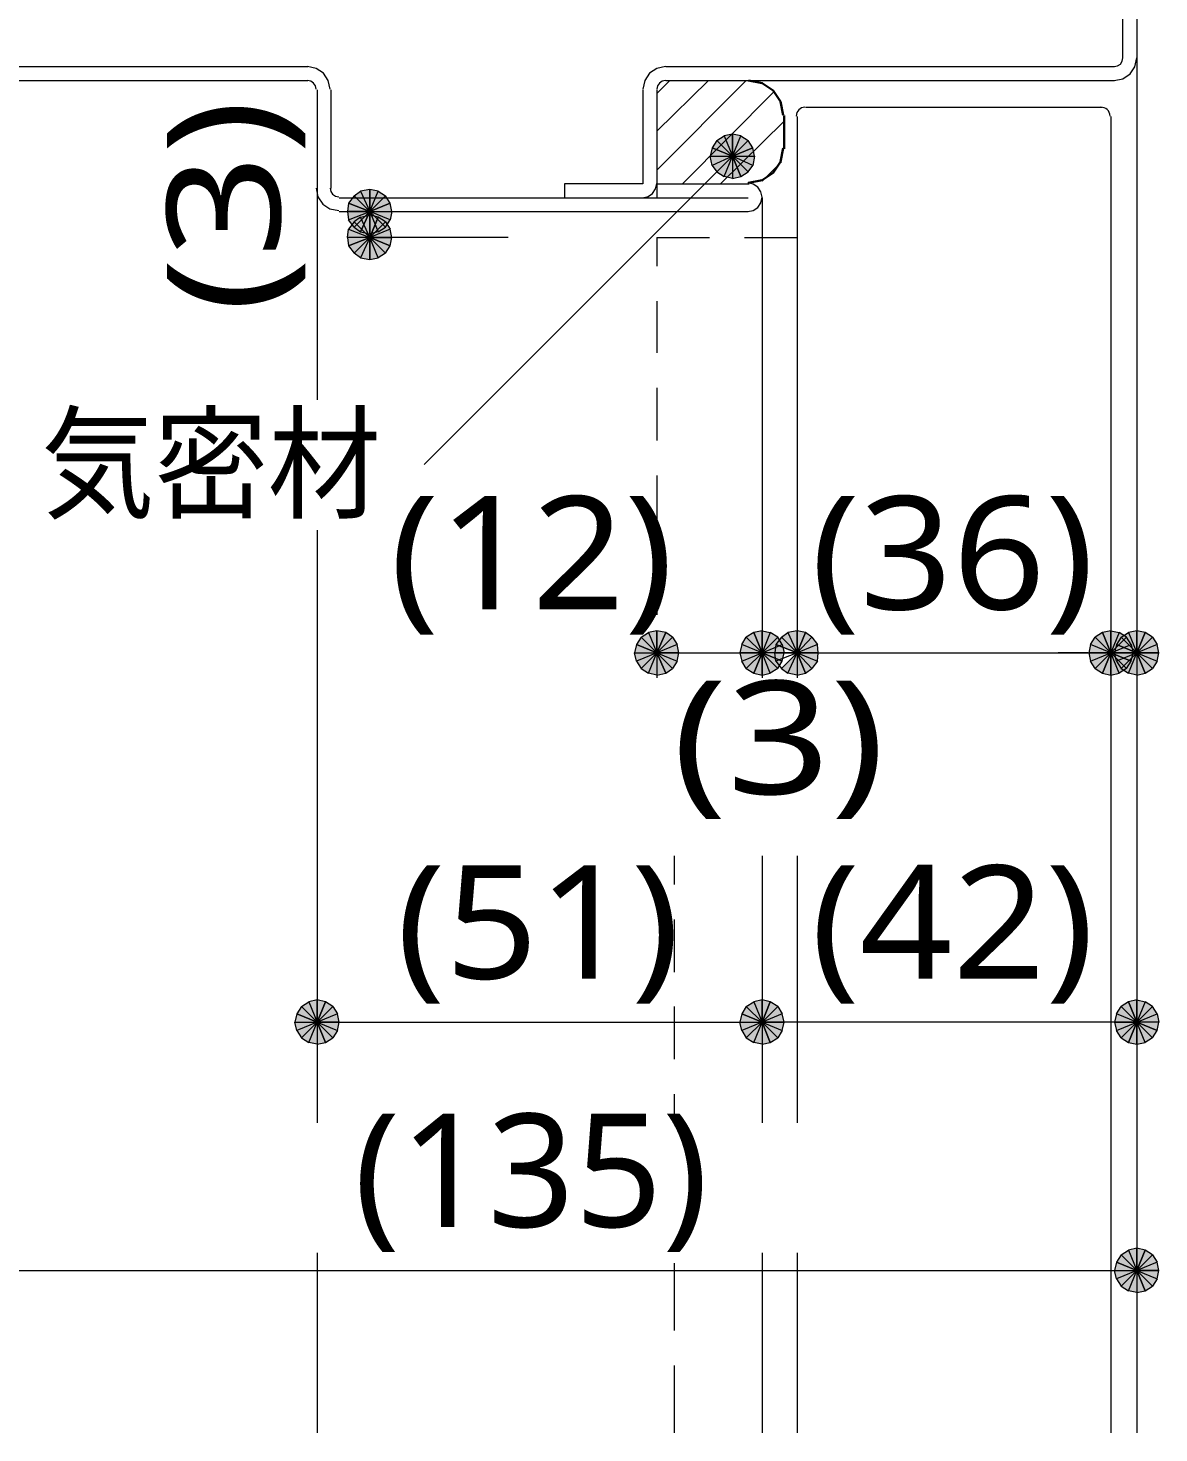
# Model space of a CAD drawing. Header units: millimetres. Extents: x 0 to 420, y 0 to 297.
# Drawn here: x 319.04 to 344.97, y 219.27 to 251.48 of the extents above; entities that cross this region are included whole.
import ezdxf
from ezdxf.enums import TextEntityAlignment as Align

# ---------------------------------------------------------------- set-up
doc = ezdxf.new("R2010")
doc.units = ezdxf.units.MM
doc.styles.add('kst32b', font='NotoSansJP-Variable.ttf')

msp = doc.modelspace()

# ---------------------------------------------------------------- hatches: boundary and pattern name
h = msp.add_hatch(color=7)
h.paths.add_polyline_path([(335.195, 249.047), (335.005, 249.005), (335.195, 248.539), (335.195, 249.047)])
h.paths.add_polyline_path([(335.005, 249.005), (335.195, 248.539), (334.836, 248.899), (335.005, 249.005)])
h.paths.add_polyline_path([(335.195, 248.539), (334.836, 248.899), (334.73, 248.729), (335.195, 248.539)])
h = msp.add_hatch(color=7)
h.paths.add_polyline_path([(335.661, 248.729), (335.555, 248.899), (335.195, 248.539), (335.661, 248.729)])
h.paths.add_polyline_path([(335.555, 248.899), (335.195, 248.539), (335.386, 249.005), (335.555, 248.899)])
h.paths.add_polyline_path([(335.195, 248.539), (335.386, 249.005), (335.195, 249.047), (335.195, 248.539)])
h = msp.add_hatch(color=7)
h.paths.add_polyline_path([(334.73, 248.729), (334.687, 248.539), (335.195, 248.539), (334.73, 248.729)])
h.paths.add_polyline_path([(334.687, 248.539), (335.195, 248.539), (334.73, 248.327), (334.687, 248.539)])
h.paths.add_polyline_path([(335.195, 248.539), (334.73, 248.327), (334.836, 248.179), (335.195, 248.539)])
h = msp.add_hatch(color=7)
h.paths.add_polyline_path([(335.555, 248.179), (335.661, 248.327), (335.195, 248.539), (335.555, 248.179)])
h.paths.add_polyline_path([(335.661, 248.327), (335.195, 248.539), (335.703, 248.539), (335.661, 248.327)])
h.paths.add_polyline_path([(335.195, 248.539), (335.703, 248.539), (335.661, 248.729), (335.195, 248.539)])
h = msp.add_hatch(color=7)
h.paths.add_polyline_path([(334.836, 248.179), (335.005, 248.073), (335.195, 248.539), (334.836, 248.179)])
h.paths.add_polyline_path([(335.005, 248.073), (335.195, 248.539), (335.195, 248.031), (335.005, 248.073)])
h.paths.add_polyline_path([(335.195, 248.539), (335.195, 248.031), (335.386, 248.073), (335.195, 248.539)])
for points in [[(335.386, 248.073), (335.555, 248.179), (335.195, 248.539), (335.386, 248.073)], [(326.39, 247.459), (326.369, 247.269), (326.877, 247.269), (326.39, 247.459)], [(327.343, 246.486), (327.385, 246.676), (326.877, 246.676), (327.343, 246.486)], [(333.671, 237.617), (333.46, 237.659), (333.46, 237.151), (333.671, 237.617)], [(336.868, 237.617), (336.677, 237.659), (336.677, 237.151), (336.868, 237.617)], [(336.868, 237.617), (336.677, 237.659), (336.677, 237.151), (336.868, 237.617)], [(344.657, 237.617), (344.466, 237.659), (344.466, 237.151), (344.657, 237.617)], [(335.682, 236.686), (335.873, 236.643), (335.873, 237.151), (335.682, 236.686)], [(335.682, 236.686), (335.873, 236.643), (335.873, 237.151), (335.682, 236.686)], [(343.683, 236.686), (343.874, 236.643), (343.874, 237.151), (343.683, 236.686)], [(343.683, 236.686), (343.874, 236.643), (343.874, 237.151), (343.683, 236.686)], [(325.861, 229.15), (325.67, 229.193), (325.67, 228.685), (325.861, 229.15)], [(336.063, 229.15), (335.873, 229.193), (335.873, 228.685), (336.063, 229.15)], [(344.276, 228.219), (344.466, 228.177), (344.466, 228.685), (344.276, 228.219)], [(344.657, 223.456), (344.466, 223.499), (344.466, 222.991), (344.657, 223.456)]]:
    msp.add_hatch(color=7).paths.add_polyline_path(points)
h = msp.add_hatch(color=7)
h.paths.add_polyline_path([(326.877, 247.777), (326.665, 247.735), (326.877, 247.269), (326.877, 247.777)])
h.paths.add_polyline_path([(326.665, 247.735), (326.877, 247.269), (326.517, 247.629), (326.665, 247.735)])
h.paths.add_polyline_path([(326.877, 247.269), (326.517, 247.629), (326.39, 247.459), (326.877, 247.269)])
h = msp.add_hatch(color=7)
h.paths.add_polyline_path([(327.343, 247.459), (327.237, 247.629), (326.877, 247.269), (327.343, 247.459)])
h.paths.add_polyline_path([(327.237, 247.629), (326.877, 247.269), (327.067, 247.735), (327.237, 247.629)])
h.paths.add_polyline_path([(326.877, 247.269), (327.067, 247.735), (326.877, 247.777), (326.877, 247.269)])
h = msp.add_hatch(color=7)
h.paths.add_polyline_path([(327.237, 246.909), (327.343, 247.079), (326.877, 247.269), (327.237, 246.909)])
h.paths.add_polyline_path([(327.343, 247.079), (326.877, 247.269), (327.385, 247.269), (327.343, 247.079)])
h.paths.add_polyline_path([(326.877, 247.269), (327.385, 247.269), (327.343, 247.459), (326.877, 247.269)])
h = msp.add_hatch(color=7)
h.paths.add_polyline_path([(326.369, 247.269), (326.39, 247.079), (326.877, 247.269), (326.369, 247.269)])
h.paths.add_polyline_path([(326.39, 247.079), (326.877, 247.269), (326.517, 246.909), (326.39, 247.079)])
h.paths.add_polyline_path([(326.877, 247.269), (326.517, 246.909), (326.665, 246.803), (326.877, 247.269)])
h = msp.add_hatch(color=7)
h.paths.add_polyline_path([(327.067, 247.142), (326.877, 247.184), (326.877, 246.676), (327.067, 247.142)])
h.paths.add_polyline_path([(326.877, 247.184), (326.877, 246.676), (326.665, 247.142), (326.877, 247.184)])
h.paths.add_polyline_path([(326.877, 246.676), (326.665, 247.142), (326.517, 247.036), (326.877, 246.676)])
h = msp.add_hatch(color=7)
h.paths.add_polyline_path([(326.665, 246.803), (326.877, 246.761), (326.877, 247.269), (326.665, 246.803)])
h.paths.add_polyline_path([(326.877, 246.761), (326.877, 247.269), (327.067, 246.803), (326.877, 246.761)])
h.paths.add_polyline_path([(326.877, 247.269), (327.067, 246.803), (327.237, 246.909), (326.877, 247.269)])
h = msp.add_hatch(color=7)
h.paths.add_polyline_path([(327.385, 246.676), (327.343, 246.867), (326.877, 246.676), (327.385, 246.676)])
h.paths.add_polyline_path([(327.343, 246.867), (326.877, 246.676), (327.237, 247.036), (327.343, 246.867)])
h.paths.add_polyline_path([(326.877, 246.676), (327.237, 247.036), (327.067, 247.142), (326.877, 246.676)])
h = msp.add_hatch(color=7)
h.paths.add_polyline_path([(326.517, 247.036), (326.39, 246.867), (326.877, 246.676), (326.517, 247.036)])
h.paths.add_polyline_path([(326.39, 246.867), (326.877, 246.676), (326.369, 246.676), (326.39, 246.867)])
h.paths.add_polyline_path([(326.877, 246.676), (326.369, 246.676), (326.39, 246.486), (326.877, 246.676)])
h = msp.add_hatch(color=7)
h.paths.add_polyline_path([(326.39, 246.486), (326.517, 246.316), (326.877, 246.676), (326.39, 246.486)])
h.paths.add_polyline_path([(326.517, 246.316), (326.877, 246.676), (326.665, 246.211), (326.517, 246.316)])
h.paths.add_polyline_path([(326.877, 246.676), (326.665, 246.211), (326.877, 246.168), (326.877, 246.676)])
h = msp.add_hatch(color=7)
h.paths.add_polyline_path([(326.877, 246.168), (327.067, 246.211), (326.877, 246.676), (326.877, 246.168)])
h.paths.add_polyline_path([(327.067, 246.211), (326.877, 246.676), (327.237, 246.316), (327.067, 246.211)])
h.paths.add_polyline_path([(326.877, 246.676), (327.237, 246.316), (327.343, 246.486), (326.877, 246.676)])
h = msp.add_hatch(color=7)
h.paths.add_polyline_path([(333.46, 237.659), (333.269, 237.617), (333.46, 237.151), (333.46, 237.659)])
h.paths.add_polyline_path([(333.269, 237.617), (333.46, 237.151), (333.1, 237.511), (333.269, 237.617)])
h.paths.add_polyline_path([(333.46, 237.151), (333.1, 237.511), (332.994, 237.342), (333.46, 237.151)])
h = msp.add_hatch(color=7)
h.paths.add_polyline_path([(333.968, 237.151), (333.925, 237.342), (333.46, 237.151), (333.968, 237.151)])
h.paths.add_polyline_path([(333.925, 237.342), (333.46, 237.151), (333.82, 237.511), (333.925, 237.342)])
h.paths.add_polyline_path([(333.46, 237.151), (333.82, 237.511), (333.671, 237.617), (333.46, 237.151)])
h = msp.add_hatch(color=7)
h.paths.add_polyline_path([(335.682, 237.617), (335.513, 237.511), (335.873, 237.151), (335.682, 237.617)])
h.paths.add_polyline_path([(335.513, 237.511), (335.873, 237.151), (335.407, 237.342), (335.513, 237.511)])
h.paths.add_polyline_path([(335.873, 237.151), (335.407, 237.342), (335.365, 237.151), (335.873, 237.151)])
h = msp.add_hatch(color=7)
h.paths.add_polyline_path([(335.682, 237.617), (335.513, 237.511), (335.873, 237.151), (335.682, 237.617)])
h.paths.add_polyline_path([(335.513, 237.511), (335.873, 237.151), (335.407, 237.342), (335.513, 237.511)])
h.paths.add_polyline_path([(335.873, 237.151), (335.407, 237.342), (335.365, 237.151), (335.873, 237.151)])
h = msp.add_hatch(color=7)
h.paths.add_polyline_path([(336.232, 237.511), (336.063, 237.617), (335.873, 237.151), (336.232, 237.511)])
h.paths.add_polyline_path([(336.063, 237.617), (335.873, 237.151), (335.873, 237.659), (336.063, 237.617)])
h.paths.add_polyline_path([(335.873, 237.151), (335.873, 237.659), (335.682, 237.617), (335.873, 237.151)])
h = msp.add_hatch(color=7)
h.paths.add_polyline_path([(336.232, 237.511), (336.063, 237.617), (335.873, 237.151), (336.232, 237.511)])
h.paths.add_polyline_path([(336.063, 237.617), (335.873, 237.151), (335.873, 237.659), (336.063, 237.617)])
h.paths.add_polyline_path([(335.873, 237.151), (335.873, 237.659), (335.682, 237.617), (335.873, 237.151)])
h = msp.add_hatch(color=7)
h.paths.add_polyline_path([(336.338, 236.961), (336.381, 237.151), (335.873, 237.151), (336.338, 236.961)])
h.paths.add_polyline_path([(336.381, 237.151), (335.873, 237.151), (336.338, 237.342), (336.381, 237.151)])
h.paths.add_polyline_path([(335.873, 237.151), (336.338, 237.342), (336.232, 237.511), (335.873, 237.151)])
h = msp.add_hatch(color=7)
h.paths.add_polyline_path([(336.338, 236.961), (336.381, 237.151), (335.873, 237.151), (336.338, 236.961)])
h.paths.add_polyline_path([(336.381, 237.151), (335.873, 237.151), (336.338, 237.342), (336.381, 237.151)])
h.paths.add_polyline_path([(335.873, 237.151), (336.338, 237.342), (336.232, 237.511), (335.873, 237.151)])
h = msp.add_hatch(color=7)
h.paths.add_polyline_path([(336.677, 237.659), (336.465, 237.617), (336.677, 237.151), (336.677, 237.659)])
h.paths.add_polyline_path([(336.465, 237.617), (336.677, 237.151), (336.317, 237.511), (336.465, 237.617)])
h.paths.add_polyline_path([(336.677, 237.151), (336.317, 237.511), (336.19, 237.342), (336.677, 237.151)])
h = msp.add_hatch(color=7)
h.paths.add_polyline_path([(336.677, 237.659), (336.465, 237.617), (336.677, 237.151), (336.677, 237.659)])
h.paths.add_polyline_path([(336.465, 237.617), (336.677, 237.151), (336.317, 237.511), (336.465, 237.617)])
h.paths.add_polyline_path([(336.677, 237.151), (336.317, 237.511), (336.19, 237.342), (336.677, 237.151)])
h = msp.add_hatch(color=7)
h.paths.add_polyline_path([(337.164, 237.151), (337.143, 237.342), (336.677, 237.151), (337.164, 237.151)])
h.paths.add_polyline_path([(337.143, 237.342), (336.677, 237.151), (337.016, 237.511), (337.143, 237.342)])
h.paths.add_polyline_path([(336.677, 237.151), (337.016, 237.511), (336.868, 237.617), (336.677, 237.151)])
h = msp.add_hatch(color=7)
h.paths.add_polyline_path([(337.164, 237.151), (337.143, 237.342), (336.677, 237.151), (337.164, 237.151)])
h.paths.add_polyline_path([(337.143, 237.342), (336.677, 237.151), (337.016, 237.511), (337.143, 237.342)])
h.paths.add_polyline_path([(336.677, 237.151), (337.016, 237.511), (336.868, 237.617), (336.677, 237.151)])
h = msp.add_hatch(color=7)
h.paths.add_polyline_path([(343.683, 237.617), (343.514, 237.511), (343.874, 237.151), (343.683, 237.617)])
h.paths.add_polyline_path([(343.514, 237.511), (343.874, 237.151), (343.408, 237.342), (343.514, 237.511)])
h.paths.add_polyline_path([(343.874, 237.151), (343.408, 237.342), (343.366, 237.151), (343.874, 237.151)])
h = msp.add_hatch(color=7)
h.paths.add_polyline_path([(343.683, 237.617), (343.514, 237.511), (343.874, 237.151), (343.683, 237.617)])
h.paths.add_polyline_path([(343.514, 237.511), (343.874, 237.151), (343.408, 237.342), (343.514, 237.511)])
h.paths.add_polyline_path([(343.874, 237.151), (343.408, 237.342), (343.366, 237.151), (343.874, 237.151)])
h = msp.add_hatch(color=7)
h.paths.add_polyline_path([(344.234, 237.511), (344.064, 237.617), (343.874, 237.151), (344.234, 237.511)])
h.paths.add_polyline_path([(344.064, 237.617), (343.874, 237.151), (343.874, 237.659), (344.064, 237.617)])
h.paths.add_polyline_path([(343.874, 237.151), (343.874, 237.659), (343.683, 237.617), (343.874, 237.151)])
h = msp.add_hatch(color=7)
h.paths.add_polyline_path([(344.234, 237.511), (344.064, 237.617), (343.874, 237.151), (344.234, 237.511)])
h.paths.add_polyline_path([(344.064, 237.617), (343.874, 237.151), (343.874, 237.659), (344.064, 237.617)])
h.paths.add_polyline_path([(343.874, 237.151), (343.874, 237.659), (343.683, 237.617), (343.874, 237.151)])
h = msp.add_hatch(color=7)
h.paths.add_polyline_path([(344.339, 236.961), (344.382, 237.151), (343.874, 237.151), (344.339, 236.961)])
h.paths.add_polyline_path([(344.382, 237.151), (343.874, 237.151), (344.339, 237.342), (344.382, 237.151)])
h.paths.add_polyline_path([(343.874, 237.151), (344.339, 237.342), (344.234, 237.511), (343.874, 237.151)])
h = msp.add_hatch(color=7)
h.paths.add_polyline_path([(344.339, 236.961), (344.382, 237.151), (343.874, 237.151), (344.339, 236.961)])
h.paths.add_polyline_path([(344.382, 237.151), (343.874, 237.151), (344.339, 237.342), (344.382, 237.151)])
h.paths.add_polyline_path([(343.874, 237.151), (344.339, 237.342), (344.234, 237.511), (343.874, 237.151)])
h = msp.add_hatch(color=7)
h.paths.add_polyline_path([(344.466, 237.659), (344.276, 237.617), (344.466, 237.151), (344.466, 237.659)])
h.paths.add_polyline_path([(344.276, 237.617), (344.466, 237.151), (344.106, 237.511), (344.276, 237.617)])
h.paths.add_polyline_path([(344.466, 237.151), (344.106, 237.511), (344.001, 237.342), (344.466, 237.151)])
h = msp.add_hatch(color=7)
h.paths.add_polyline_path([(344.974, 237.151), (344.932, 237.342), (344.466, 237.151), (344.974, 237.151)])
h.paths.add_polyline_path([(344.932, 237.342), (344.466, 237.151), (344.826, 237.511), (344.932, 237.342)])
h.paths.add_polyline_path([(344.466, 237.151), (344.826, 237.511), (344.657, 237.617), (344.466, 237.151)])
h = msp.add_hatch(color=7)
h.paths.add_polyline_path([(332.994, 237.342), (332.952, 237.151), (333.46, 237.151), (332.994, 237.342)])
h.paths.add_polyline_path([(332.952, 237.151), (333.46, 237.151), (332.994, 236.961), (332.952, 237.151)])
h.paths.add_polyline_path([(333.46, 237.151), (332.994, 236.961), (333.1, 236.791), (333.46, 237.151)])
h = msp.add_hatch(color=7)
h.paths.add_polyline_path([(333.1, 236.791), (333.269, 236.686), (333.46, 237.151), (333.1, 236.791)])
h.paths.add_polyline_path([(333.269, 236.686), (333.46, 237.151), (333.46, 236.643), (333.269, 236.686)])
h.paths.add_polyline_path([(333.46, 237.151), (333.46, 236.643), (333.671, 236.686), (333.46, 237.151)])
h = msp.add_hatch(color=7)
h.paths.add_polyline_path([(333.671, 236.686), (333.82, 236.791), (333.46, 237.151), (333.671, 236.686)])
h.paths.add_polyline_path([(333.82, 236.791), (333.46, 237.151), (333.925, 236.961), (333.82, 236.791)])
h.paths.add_polyline_path([(333.46, 237.151), (333.925, 236.961), (333.968, 237.151), (333.46, 237.151)])
h = msp.add_hatch(color=7)
h.paths.add_polyline_path([(335.365, 237.151), (335.407, 236.961), (335.873, 237.151), (335.365, 237.151)])
h.paths.add_polyline_path([(335.407, 236.961), (335.873, 237.151), (335.513, 236.791), (335.407, 236.961)])
h.paths.add_polyline_path([(335.873, 237.151), (335.513, 236.791), (335.682, 236.686), (335.873, 237.151)])
h = msp.add_hatch(color=7)
h.paths.add_polyline_path([(335.365, 237.151), (335.407, 236.961), (335.873, 237.151), (335.365, 237.151)])
h.paths.add_polyline_path([(335.407, 236.961), (335.873, 237.151), (335.513, 236.791), (335.407, 236.961)])
h.paths.add_polyline_path([(335.873, 237.151), (335.513, 236.791), (335.682, 236.686), (335.873, 237.151)])
h = msp.add_hatch(color=7)
h.paths.add_polyline_path([(335.873, 236.643), (336.063, 236.686), (335.873, 237.151), (335.873, 236.643)])
h.paths.add_polyline_path([(336.063, 236.686), (335.873, 237.151), (336.232, 236.791), (336.063, 236.686)])
h.paths.add_polyline_path([(335.873, 237.151), (336.232, 236.791), (336.338, 236.961), (335.873, 237.151)])
h = msp.add_hatch(color=7)
h.paths.add_polyline_path([(335.873, 236.643), (336.063, 236.686), (335.873, 237.151), (335.873, 236.643)])
h.paths.add_polyline_path([(336.063, 236.686), (335.873, 237.151), (336.232, 236.791), (336.063, 236.686)])
h.paths.add_polyline_path([(335.873, 237.151), (336.232, 236.791), (336.338, 236.961), (335.873, 237.151)])
h = msp.add_hatch(color=7)
h.paths.add_polyline_path([(336.19, 237.342), (336.169, 237.151), (336.677, 237.151), (336.19, 237.342)])
h.paths.add_polyline_path([(336.169, 237.151), (336.677, 237.151), (336.19, 236.961), (336.169, 237.151)])
h.paths.add_polyline_path([(336.677, 237.151), (336.19, 236.961), (336.317, 236.791), (336.677, 237.151)])
h = msp.add_hatch(color=7)
h.paths.add_polyline_path([(336.19, 237.342), (336.169, 237.151), (336.677, 237.151), (336.19, 237.342)])
h.paths.add_polyline_path([(336.169, 237.151), (336.677, 237.151), (336.19, 236.961), (336.169, 237.151)])
h.paths.add_polyline_path([(336.677, 237.151), (336.19, 236.961), (336.317, 236.791), (336.677, 237.151)])
h = msp.add_hatch(color=7)
h.paths.add_polyline_path([(336.317, 236.791), (336.465, 236.686), (336.677, 237.151), (336.317, 236.791)])
h.paths.add_polyline_path([(336.465, 236.686), (336.677, 237.151), (336.677, 236.643), (336.465, 236.686)])
h.paths.add_polyline_path([(336.677, 237.151), (336.677, 236.643), (336.868, 236.686), (336.677, 237.151)])
h = msp.add_hatch(color=7)
h.paths.add_polyline_path([(336.317, 236.791), (336.465, 236.686), (336.677, 237.151), (336.317, 236.791)])
h.paths.add_polyline_path([(336.465, 236.686), (336.677, 237.151), (336.677, 236.643), (336.465, 236.686)])
h.paths.add_polyline_path([(336.677, 237.151), (336.677, 236.643), (336.868, 236.686), (336.677, 237.151)])
h = msp.add_hatch(color=7)
h.paths.add_polyline_path([(336.868, 236.686), (337.016, 236.791), (336.677, 237.151), (336.868, 236.686)])
h.paths.add_polyline_path([(337.016, 236.791), (336.677, 237.151), (337.143, 236.961), (337.016, 236.791)])
h.paths.add_polyline_path([(336.677, 237.151), (337.143, 236.961), (337.164, 237.151), (336.677, 237.151)])
h = msp.add_hatch(color=7)
h.paths.add_polyline_path([(336.868, 236.686), (337.016, 236.791), (336.677, 237.151), (336.868, 236.686)])
h.paths.add_polyline_path([(337.016, 236.791), (336.677, 237.151), (337.143, 236.961), (337.016, 236.791)])
h.paths.add_polyline_path([(336.677, 237.151), (337.143, 236.961), (337.164, 237.151), (336.677, 237.151)])
h = msp.add_hatch(color=7)
h.paths.add_polyline_path([(343.366, 237.151), (343.408, 236.961), (343.874, 237.151), (343.366, 237.151)])
h.paths.add_polyline_path([(343.408, 236.961), (343.874, 237.151), (343.514, 236.791), (343.408, 236.961)])
h.paths.add_polyline_path([(343.874, 237.151), (343.514, 236.791), (343.683, 236.686), (343.874, 237.151)])
h = msp.add_hatch(color=7)
h.paths.add_polyline_path([(343.366, 237.151), (343.408, 236.961), (343.874, 237.151), (343.366, 237.151)])
h.paths.add_polyline_path([(343.408, 236.961), (343.874, 237.151), (343.514, 236.791), (343.408, 236.961)])
h.paths.add_polyline_path([(343.874, 237.151), (343.514, 236.791), (343.683, 236.686), (343.874, 237.151)])
h = msp.add_hatch(color=7)
h.paths.add_polyline_path([(343.874, 236.643), (344.064, 236.686), (343.874, 237.151), (343.874, 236.643)])
h.paths.add_polyline_path([(344.064, 236.686), (343.874, 237.151), (344.234, 236.791), (344.064, 236.686)])
h.paths.add_polyline_path([(343.874, 237.151), (344.234, 236.791), (344.339, 236.961), (343.874, 237.151)])
h = msp.add_hatch(color=7)
h.paths.add_polyline_path([(343.874, 236.643), (344.064, 236.686), (343.874, 237.151), (343.874, 236.643)])
h.paths.add_polyline_path([(344.064, 236.686), (343.874, 237.151), (344.234, 236.791), (344.064, 236.686)])
h.paths.add_polyline_path([(343.874, 237.151), (344.234, 236.791), (344.339, 236.961), (343.874, 237.151)])
h = msp.add_hatch(color=7)
h.paths.add_polyline_path([(344.001, 237.342), (343.958, 237.151), (344.466, 237.151), (344.001, 237.342)])
h.paths.add_polyline_path([(343.958, 237.151), (344.466, 237.151), (344.001, 236.961), (343.958, 237.151)])
h.paths.add_polyline_path([(344.466, 237.151), (344.001, 236.961), (344.106, 236.791), (344.466, 237.151)])
h = msp.add_hatch(color=7)
h.paths.add_polyline_path([(344.106, 236.791), (344.276, 236.686), (344.466, 237.151), (344.106, 236.791)])
h.paths.add_polyline_path([(344.276, 236.686), (344.466, 237.151), (344.466, 236.643), (344.276, 236.686)])
h.paths.add_polyline_path([(344.466, 237.151), (344.466, 236.643), (344.657, 236.686), (344.466, 237.151)])
h = msp.add_hatch(color=7)
h.paths.add_polyline_path([(344.657, 236.686), (344.826, 236.791), (344.466, 237.151), (344.657, 236.686)])
h.paths.add_polyline_path([(344.826, 236.791), (344.466, 237.151), (344.932, 236.961), (344.826, 236.791)])
h.paths.add_polyline_path([(344.466, 237.151), (344.932, 236.961), (344.974, 237.151), (344.466, 237.151)])
h = msp.add_hatch(color=7)
h.paths.add_polyline_path([(325.67, 229.193), (325.48, 229.15), (325.67, 228.685), (325.67, 229.193)])
h.paths.add_polyline_path([(325.48, 229.15), (325.67, 228.685), (325.311, 229.045), (325.48, 229.15)])
h.paths.add_polyline_path([(325.67, 228.685), (325.311, 229.045), (325.205, 228.875), (325.67, 228.685)])
h = msp.add_hatch(color=7)
h.paths.add_polyline_path([(326.178, 228.685), (326.136, 228.875), (325.67, 228.685), (326.178, 228.685)])
h.paths.add_polyline_path([(326.136, 228.875), (325.67, 228.685), (326.03, 229.045), (326.136, 228.875)])
h.paths.add_polyline_path([(325.67, 228.685), (326.03, 229.045), (325.861, 229.15), (325.67, 228.685)])
h = msp.add_hatch(color=7)
h.paths.add_polyline_path([(335.873, 229.193), (335.682, 229.15), (335.873, 228.685), (335.873, 229.193)])
h.paths.add_polyline_path([(335.682, 229.15), (335.873, 228.685), (335.513, 229.045), (335.682, 229.15)])
h.paths.add_polyline_path([(335.873, 228.685), (335.513, 229.045), (335.407, 228.875), (335.873, 228.685)])
h = msp.add_hatch(color=7)
h.paths.add_polyline_path([(336.381, 228.685), (336.338, 228.875), (335.873, 228.685), (336.381, 228.685)])
h.paths.add_polyline_path([(336.338, 228.875), (335.873, 228.685), (336.232, 229.045), (336.338, 228.875)])
h.paths.add_polyline_path([(335.873, 228.685), (336.232, 229.045), (336.063, 229.15), (335.873, 228.685)])
h = msp.add_hatch(color=7)
h.paths.add_polyline_path([(344.276, 229.15), (344.106, 229.045), (344.466, 228.685), (344.276, 229.15)])
h.paths.add_polyline_path([(344.106, 229.045), (344.466, 228.685), (344.001, 228.875), (344.106, 229.045)])
h.paths.add_polyline_path([(344.466, 228.685), (344.001, 228.875), (343.958, 228.685), (344.466, 228.685)])
h = msp.add_hatch(color=7)
h.paths.add_polyline_path([(344.826, 229.045), (344.657, 229.15), (344.466, 228.685), (344.826, 229.045)])
h.paths.add_polyline_path([(344.657, 229.15), (344.466, 228.685), (344.466, 229.193), (344.657, 229.15)])
h.paths.add_polyline_path([(344.466, 228.685), (344.466, 229.193), (344.276, 229.15), (344.466, 228.685)])
h = msp.add_hatch(color=7)
h.paths.add_polyline_path([(344.932, 228.494), (344.974, 228.685), (344.466, 228.685), (344.932, 228.494)])
h.paths.add_polyline_path([(344.974, 228.685), (344.466, 228.685), (344.932, 228.875), (344.974, 228.685)])
h.paths.add_polyline_path([(344.466, 228.685), (344.932, 228.875), (344.826, 229.045), (344.466, 228.685)])
h = msp.add_hatch(color=7)
h.paths.add_polyline_path([(325.205, 228.875), (325.162, 228.685), (325.67, 228.685), (325.205, 228.875)])
h.paths.add_polyline_path([(325.162, 228.685), (325.67, 228.685), (325.205, 228.494), (325.162, 228.685)])
h.paths.add_polyline_path([(325.67, 228.685), (325.205, 228.494), (325.311, 228.325), (325.67, 228.685)])
h = msp.add_hatch(color=7)
h.paths.add_polyline_path([(335.407, 228.875), (335.365, 228.685), (335.873, 228.685), (335.407, 228.875)])
h.paths.add_polyline_path([(335.365, 228.685), (335.873, 228.685), (335.407, 228.494), (335.365, 228.685)])
h.paths.add_polyline_path([(335.873, 228.685), (335.407, 228.494), (335.513, 228.325), (335.873, 228.685)])
h = msp.add_hatch(color=7)
h.paths.add_polyline_path([(325.311, 228.325), (325.48, 228.219), (325.67, 228.685), (325.311, 228.325)])
h.paths.add_polyline_path([(325.48, 228.219), (325.67, 228.685), (325.67, 228.177), (325.48, 228.219)])
h.paths.add_polyline_path([(325.67, 228.685), (325.67, 228.177), (325.861, 228.219), (325.67, 228.685)])
h = msp.add_hatch(color=7)
h.paths.add_polyline_path([(325.861, 228.219), (326.03, 228.325), (325.67, 228.685), (325.861, 228.219)])
h.paths.add_polyline_path([(326.03, 228.325), (325.67, 228.685), (326.136, 228.494), (326.03, 228.325)])
h.paths.add_polyline_path([(325.67, 228.685), (326.136, 228.494), (326.178, 228.685), (325.67, 228.685)])
h = msp.add_hatch(color=7)
h.paths.add_polyline_path([(335.513, 228.325), (335.682, 228.219), (335.873, 228.685), (335.513, 228.325)])
h.paths.add_polyline_path([(335.682, 228.219), (335.873, 228.685), (335.873, 228.177), (335.682, 228.219)])
h.paths.add_polyline_path([(335.873, 228.685), (335.873, 228.177), (336.063, 228.219), (335.873, 228.685)])
h = msp.add_hatch(color=7)
h.paths.add_polyline_path([(336.063, 228.219), (336.232, 228.325), (335.873, 228.685), (336.063, 228.219)])
h.paths.add_polyline_path([(336.232, 228.325), (335.873, 228.685), (336.338, 228.494), (336.232, 228.325)])
h.paths.add_polyline_path([(335.873, 228.685), (336.338, 228.494), (336.381, 228.685), (335.873, 228.685)])
h = msp.add_hatch(color=7)
h.paths.add_polyline_path([(343.958, 228.685), (344.001, 228.494), (344.466, 228.685), (343.958, 228.685)])
h.paths.add_polyline_path([(344.001, 228.494), (344.466, 228.685), (344.106, 228.325), (344.001, 228.494)])
h.paths.add_polyline_path([(344.466, 228.685), (344.106, 228.325), (344.276, 228.219), (344.466, 228.685)])
h = msp.add_hatch(color=7)
h.paths.add_polyline_path([(344.466, 228.177), (344.657, 228.219), (344.466, 228.685), (344.466, 228.177)])
h.paths.add_polyline_path([(344.657, 228.219), (344.466, 228.685), (344.826, 228.325), (344.657, 228.219)])
h.paths.add_polyline_path([(344.466, 228.685), (344.826, 228.325), (344.932, 228.494), (344.466, 228.685)])
h = msp.add_hatch(color=7)
h.paths.add_polyline_path([(344.466, 223.499), (344.276, 223.456), (344.466, 222.991), (344.466, 223.499)])
h.paths.add_polyline_path([(344.276, 223.456), (344.466, 222.991), (344.106, 223.351), (344.276, 223.456)])
h.paths.add_polyline_path([(344.466, 222.991), (344.106, 223.351), (344.001, 223.181), (344.466, 222.991)])
h = msp.add_hatch(color=7)
h.paths.add_polyline_path([(344.974, 222.991), (344.932, 223.181), (344.466, 222.991), (344.974, 222.991)])
h.paths.add_polyline_path([(344.932, 223.181), (344.466, 222.991), (344.826, 223.351), (344.932, 223.181)])
h.paths.add_polyline_path([(344.466, 222.991), (344.826, 223.351), (344.657, 223.456), (344.466, 222.991)])
h = msp.add_hatch(color=7)
h.paths.add_polyline_path([(344.001, 223.181), (343.958, 222.991), (344.466, 222.991), (344.001, 223.181)])
h.paths.add_polyline_path([(343.958, 222.991), (344.466, 222.991), (344.001, 222.8), (343.958, 222.991)])
h.paths.add_polyline_path([(344.466, 222.991), (344.001, 222.8), (344.106, 222.631), (344.466, 222.991)])
h = msp.add_hatch(color=7)
h.paths.add_polyline_path([(344.106, 222.631), (344.276, 222.525), (344.466, 222.991), (344.106, 222.631)])
h.paths.add_polyline_path([(344.276, 222.525), (344.466, 222.991), (344.466, 222.483), (344.276, 222.525)])
h.paths.add_polyline_path([(344.466, 222.991), (344.466, 222.483), (344.657, 222.525), (344.466, 222.991)])
h = msp.add_hatch(color=7)
h.paths.add_polyline_path([(344.657, 222.525), (344.826, 222.631), (344.466, 222.991), (344.657, 222.525)])
h.paths.add_polyline_path([(344.826, 222.631), (344.466, 222.991), (344.932, 222.8), (344.826, 222.631)])
h.paths.add_polyline_path([(344.466, 222.991), (344.932, 222.8), (344.974, 222.991), (344.466, 222.991)])

# ---------------------------------------------------------------- linework, layer by layer
at = {"lineweight": 13}
for points in [[(344.149, 250.783), (344.149, 254.741)], [(344.466, 254.741), (344.466, 250.783)], [(343.948, 250.592), (344.026, 250.608), (344.09, 250.651), (344.133, 250.715), (344.149, 250.793)], [(343.948, 250.275), (344.15, 250.315), (344.314, 250.427), (344.426, 250.591), (344.466, 250.793)], [(344.466, 250.783), (344.466, 219.265)], [(317.182, 250.592), (325.459, 250.592)], [(317.182, 250.275), (325.459, 250.275)], [(325.967, 250.074), (325.926, 250.275), (325.815, 250.44), (325.65, 250.551), (325.448, 250.592)], [(325.649, 250.074), (325.633, 250.152), (325.59, 250.216), (325.526, 250.259), (325.448, 250.275)], [(333.661, 250.592), (333.459, 250.551), (333.294, 250.44), (333.183, 250.275), (333.142, 250.074)], [(333.46, 249.978), (333.756, 250.275)], [(333.46, 249.111), (334.645, 250.275)], [(333.46, 248.221), (335.513, 250.275)], [(333.661, 250.275), (333.582, 250.259), (333.519, 250.216), (333.475, 250.152), (333.46, 250.074)], [(333.671, 250.592), (343.958, 250.592)], [(333.671, 250.275), (343.958, 250.275)], [(325.67, 250.063), (325.67, 247.798)], [(325.988, 250.063), (325.988, 247.798)], [(333.142, 250.063), (333.142, 247.904)], [(333.46, 250.063), (333.46, 247.587)], [(334.052, 247.904), (336.148, 250.021)], [(336.857, 249.661), (336.779, 249.645), (336.715, 249.602), (336.672, 249.538), (336.656, 249.46)], [(336.868, 249.661), (343.662, 249.661)], [(343.853, 249.46), (343.848, 249.501), (343.836, 249.54), (343.816, 249.576), (343.788, 249.607), (343.755, 249.632), (343.718, 249.649), (343.678, 249.659), (343.637, 249.66)], [(334.92, 247.904), (336.381, 249.343)], [(336.677, 249.449), (336.677, 236.58)], [(343.874, 249.449), (343.874, 219.265)], [(335.195, 248.539), (328.126, 241.469)], [(335.873, 247.967), (336.317, 248.412)], [(325.649, 247.809), (325.69, 247.607), (325.801, 247.442), (325.966, 247.331), (326.168, 247.29)], [(325.67, 247.798), (325.67, 242.951)], [(325.967, 247.809), (325.982, 247.73), (326.026, 247.667), (326.089, 247.623), (326.168, 247.608)], [(333.142, 247.904), (331.343, 247.904), (331.343, 247.587)], [(333.132, 247.587), (333.259, 247.612), (333.364, 247.683), (333.434, 247.787), (333.46, 247.915)], [(333.46, 247.904), (335.576, 247.904)], [(335.545, 247.269), (335.672, 247.295), (335.777, 247.365), (335.847, 247.469), (335.873, 247.597), (335.847, 247.725), (335.777, 247.829), (335.672, 247.899), (335.545, 247.925)], [(326.178, 247.587), (335.555, 247.587)], [(335.873, 247.587), (335.873, 236.58)], [(326.178, 247.269), (335.555, 247.269)], [(326.877, 247.269), (326.877, 246.676)], [(330.052, 246.676), (327.025, 246.676)], [(333.46, 246.676), (333.46, 246.02)], [(333.46, 246.676), (334.666, 246.676)], [(335.471, 246.676), (336.677, 246.676)], [(333.46, 245.216), (333.46, 244.03)], [(333.46, 243.226), (333.46, 242.02)], [(333.46, 241.215), (333.46, 240.03)], [(325.67, 239.966), (325.67, 226.378)], [(333.46, 239.226), (333.46, 238.019)], [(333.46, 237.215), (333.46, 236.58)], [(333.46, 237.151), (335.873, 237.151)], [(336.677, 237.151), (335.873, 237.151)], [(336.677, 237.151), (343.874, 237.151)], [(343.345, 237.151), (342.667, 237.151)], [(344.466, 237.151), (343.874, 237.151)], [(333.862, 232.495), (333.862, 231.838)], [(335.873, 232.495), (335.873, 226.378)], [(336.677, 232.495), (336.677, 226.378)], [(333.862, 231.034), (333.862, 229.828)], [(333.862, 229.045), (333.862, 227.838)], [(325.67, 228.685), (335.873, 228.685)], [(344.466, 228.685), (335.873, 228.685)], [(333.862, 227.034), (333.862, 226.378)], [(325.67, 223.393), (325.67, 219.265)], [(335.873, 223.393), (335.873, 219.265)], [(336.677, 223.393), (336.677, 219.265)], [(311.679, 222.991), (316.675, 222.991), (344.466, 222.991)], [(333.862, 223.16), (333.862, 221.615)], [(333.862, 220.811), (333.862, 219.265)]]:
    msp.add_lwpolyline(points, dxfattribs=at)
at = {"lineweight": 30}
for points in [[(336.36, 249.481), (336.297, 249.79), (336.127, 250.042), (335.875, 250.212), (335.566, 250.275)], [(336.381, 249.47), (336.381, 248.708)], [(335.566, 247.925), (335.875, 247.988), (336.127, 248.158), (336.297, 248.41), (336.36, 248.719)]]:
    msp.add_lwpolyline(points, dxfattribs=at)
at = {"lineweight": 0}
for points in [[(335.005, 249.005), (335.195, 248.539), (334.836, 248.899)], [(335.195, 249.047), (335.005, 249.005), (335.195, 248.539)], [(335.195, 248.539), (335.386, 249.005), (335.195, 249.047)], [(335.555, 248.899), (335.195, 248.539), (335.386, 249.005)], [(334.73, 248.729), (334.687, 248.539), (335.195, 248.539)], [(335.195, 248.539), (334.836, 248.899), (334.73, 248.729)], [(335.661, 248.729), (335.555, 248.899), (335.195, 248.539)], [(335.195, 248.539), (335.703, 248.539), (335.661, 248.729)], [(334.687, 248.539), (335.195, 248.539), (334.73, 248.327)], [(335.195, 248.539), (334.73, 248.327), (334.836, 248.179)], [(334.836, 248.179), (335.005, 248.073), (335.195, 248.539)], [(335.005, 248.073), (335.195, 248.539), (335.195, 248.031)], [(335.555, 248.179), (335.661, 248.327), (335.195, 248.539)], [(335.661, 248.327), (335.195, 248.539), (335.703, 248.539)], [(335.195, 248.539), (335.195, 248.031), (335.386, 248.073)], [(335.386, 248.073), (335.555, 248.179), (335.195, 248.539)], [(326.665, 247.735), (326.877, 247.269), (326.517, 247.629)], [(326.877, 247.777), (326.665, 247.735), (326.877, 247.269)], [(326.877, 247.269), (327.067, 247.735), (326.877, 247.777)], [(327.237, 247.629), (326.877, 247.269), (327.067, 247.735)], [(326.39, 247.459), (326.369, 247.269), (326.877, 247.269)], [(326.877, 247.269), (326.517, 247.629), (326.39, 247.459)], [(327.343, 247.459), (327.237, 247.629), (326.877, 247.269)], [(326.877, 247.269), (327.385, 247.269), (327.343, 247.459)], [(326.369, 247.269), (326.39, 247.079), (326.877, 247.269)], [(326.39, 247.079), (326.877, 247.269), (326.517, 246.909)], [(326.877, 247.269), (326.517, 246.909), (326.665, 246.803)], [(326.877, 246.676), (326.665, 247.142), (326.517, 247.036)], [(326.665, 246.803), (326.877, 246.761), (326.877, 247.269)], [(326.877, 247.184), (326.877, 246.676), (326.665, 247.142)], [(326.877, 246.761), (326.877, 247.269), (327.067, 246.803)], [(326.877, 247.269), (327.067, 246.803), (327.237, 246.909)], [(327.237, 246.909), (327.343, 247.079), (326.877, 247.269)], [(327.343, 247.079), (326.877, 247.269), (327.385, 247.269)], [(327.067, 247.142), (326.877, 247.184), (326.877, 246.676)], [(326.877, 246.676), (327.237, 247.036), (327.067, 247.142)], [(326.39, 246.867), (326.877, 246.676), (326.369, 246.676)], [(326.517, 247.036), (326.39, 246.867), (326.877, 246.676)], [(327.343, 246.867), (326.877, 246.676), (327.237, 247.036)], [(327.385, 246.676), (327.343, 246.867), (326.877, 246.676)], [(326.877, 246.676), (326.369, 246.676), (326.39, 246.486)], [(326.39, 246.486), (326.517, 246.316), (326.877, 246.676)], [(326.517, 246.316), (326.877, 246.676), (326.665, 246.211)], [(326.877, 246.676), (326.665, 246.211), (326.877, 246.168)], [(326.877, 246.168), (327.067, 246.211), (326.877, 246.676)], [(327.067, 246.211), (326.877, 246.676), (327.237, 246.316)], [(326.877, 246.676), (327.237, 246.316), (327.343, 246.486)], [(327.343, 246.486), (327.385, 246.676), (326.877, 246.676)], [(333.46, 237.151), (333.1, 237.511), (332.994, 237.342)], [(333.269, 237.617), (333.46, 237.151), (333.1, 237.511)], [(333.46, 237.659), (333.269, 237.617), (333.46, 237.151)], [(333.671, 237.617), (333.46, 237.659), (333.46, 237.151)], [(333.46, 237.151), (333.82, 237.511), (333.671, 237.617)], [(333.925, 237.342), (333.46, 237.151), (333.82, 237.511)], [(335.513, 237.511), (335.873, 237.151), (335.407, 237.342)], [(335.513, 237.511), (335.873, 237.151), (335.407, 237.342)], [(335.682, 237.617), (335.513, 237.511), (335.873, 237.151)], [(335.682, 237.617), (335.513, 237.511), (335.873, 237.151)], [(335.873, 237.151), (335.873, 237.659), (335.682, 237.617)], [(335.873, 237.151), (335.873, 237.659), (335.682, 237.617)], [(336.063, 237.617), (335.873, 237.151), (335.873, 237.659)], [(336.063, 237.617), (335.873, 237.151), (335.873, 237.659)], [(336.232, 237.511), (336.063, 237.617), (335.873, 237.151)], [(336.232, 237.511), (336.063, 237.617), (335.873, 237.151)], [(335.873, 237.151), (336.338, 237.342), (336.232, 237.511)], [(335.873, 237.151), (336.338, 237.342), (336.232, 237.511)], [(336.677, 237.151), (336.317, 237.511), (336.19, 237.342)], [(336.677, 237.151), (336.317, 237.511), (336.19, 237.342)], [(336.465, 237.617), (336.677, 237.151), (336.317, 237.511)], [(336.465, 237.617), (336.677, 237.151), (336.317, 237.511)], [(336.677, 237.659), (336.465, 237.617), (336.677, 237.151)], [(336.677, 237.659), (336.465, 237.617), (336.677, 237.151)], [(336.868, 237.617), (336.677, 237.659), (336.677, 237.151)], [(336.868, 237.617), (336.677, 237.659), (336.677, 237.151)], [(336.677, 237.151), (337.016, 237.511), (336.868, 237.617)], [(336.677, 237.151), (337.016, 237.511), (336.868, 237.617)], [(337.143, 237.342), (336.677, 237.151), (337.016, 237.511)], [(337.143, 237.342), (336.677, 237.151), (337.016, 237.511)], [(343.514, 237.511), (343.874, 237.151), (343.408, 237.342)], [(343.514, 237.511), (343.874, 237.151), (343.408, 237.342)], [(343.683, 237.617), (343.514, 237.511), (343.874, 237.151)], [(343.683, 237.617), (343.514, 237.511), (343.874, 237.151)], [(343.874, 237.151), (343.874, 237.659), (343.683, 237.617)], [(343.874, 237.151), (343.874, 237.659), (343.683, 237.617)], [(344.064, 237.617), (343.874, 237.151), (343.874, 237.659)], [(344.064, 237.617), (343.874, 237.151), (343.874, 237.659)], [(344.234, 237.511), (344.064, 237.617), (343.874, 237.151)], [(344.234, 237.511), (344.064, 237.617), (343.874, 237.151)], [(343.874, 237.151), (344.339, 237.342), (344.234, 237.511)], [(343.874, 237.151), (344.339, 237.342), (344.234, 237.511)], [(344.466, 237.151), (344.106, 237.511), (344.001, 237.342)], [(344.276, 237.617), (344.466, 237.151), (344.106, 237.511)], [(344.466, 237.659), (344.276, 237.617), (344.466, 237.151)], [(344.657, 237.617), (344.466, 237.659), (344.466, 237.151)], [(344.466, 237.151), (344.826, 237.511), (344.657, 237.617)], [(344.932, 237.342), (344.466, 237.151), (344.826, 237.511)], [(332.994, 237.342), (332.952, 237.151), (333.46, 237.151)], [(332.952, 237.151), (333.46, 237.151), (332.994, 236.961)], [(333.46, 237.151), (332.994, 236.961), (333.1, 236.791)], [(333.1, 236.791), (333.269, 236.686), (333.46, 237.151)], [(333.269, 236.686), (333.46, 237.151), (333.46, 236.643)], [(333.968, 237.151), (333.925, 237.342), (333.46, 237.151)], [(333.46, 237.151), (333.46, 236.643), (333.671, 236.686)], [(333.671, 236.686), (333.82, 236.791), (333.46, 237.151)], [(333.82, 236.791), (333.46, 237.151), (333.925, 236.961)], [(333.46, 237.151), (333.925, 236.961), (333.968, 237.151)], [(335.873, 237.151), (335.407, 237.342), (335.365, 237.151)], [(335.873, 237.151), (335.407, 237.342), (335.365, 237.151)], [(335.365, 237.151), (335.407, 236.961), (335.873, 237.151)], [(335.365, 237.151), (335.407, 236.961), (335.873, 237.151)], [(335.407, 236.961), (335.873, 237.151), (335.513, 236.791)], [(335.407, 236.961), (335.873, 237.151), (335.513, 236.791)], [(335.873, 237.151), (335.513, 236.791), (335.682, 236.686)], [(335.873, 237.151), (335.513, 236.791), (335.682, 236.686)], [(335.682, 236.686), (335.873, 236.643), (335.873, 237.151)], [(335.682, 236.686), (335.873, 236.643), (335.873, 237.151)], [(336.381, 237.151), (335.873, 237.151), (336.338, 237.342)], [(336.381, 237.151), (335.873, 237.151), (336.338, 237.342)], [(335.873, 236.643), (336.063, 236.686), (335.873, 237.151)], [(336.063, 236.686), (335.873, 237.151), (336.232, 236.791)], [(335.873, 237.151), (336.232, 236.791), (336.338, 236.961)], [(336.338, 236.961), (336.381, 237.151), (335.873, 237.151)], [(335.873, 236.643), (336.063, 236.686), (335.873, 237.151)], [(336.063, 236.686), (335.873, 237.151), (336.232, 236.791)], [(335.873, 237.151), (336.232, 236.791), (336.338, 236.961)], [(336.338, 236.961), (336.381, 237.151), (335.873, 237.151)], [(336.19, 237.342), (336.169, 237.151), (336.677, 237.151)], [(336.19, 237.342), (336.169, 237.151), (336.677, 237.151)], [(336.169, 237.151), (336.677, 237.151), (336.19, 236.961)], [(336.169, 237.151), (336.677, 237.151), (336.19, 236.961)], [(336.677, 237.151), (336.19, 236.961), (336.317, 236.791)], [(336.677, 237.151), (336.19, 236.961), (336.317, 236.791)], [(336.317, 236.791), (336.465, 236.686), (336.677, 237.151)], [(336.317, 236.791), (336.465, 236.686), (336.677, 237.151)], [(336.465, 236.686), (336.677, 237.151), (336.677, 236.643)], [(336.465, 236.686), (336.677, 237.151), (336.677, 236.643)], [(337.164, 237.151), (337.143, 237.342), (336.677, 237.151)], [(337.164, 237.151), (337.143, 237.342), (336.677, 237.151)], [(336.677, 237.151), (336.677, 236.643), (336.868, 236.686)], [(336.868, 236.686), (337.016, 236.791), (336.677, 237.151)], [(337.016, 236.791), (336.677, 237.151), (337.143, 236.961)], [(336.677, 237.151), (337.143, 236.961), (337.164, 237.151)], [(336.677, 237.151), (336.677, 236.643), (336.868, 236.686)], [(336.868, 236.686), (337.016, 236.791), (336.677, 237.151)], [(337.016, 236.791), (336.677, 237.151), (337.143, 236.961)], [(336.677, 237.151), (337.143, 236.961), (337.164, 237.151)], [(343.874, 237.151), (343.408, 237.342), (343.366, 237.151)], [(343.874, 237.151), (343.408, 237.342), (343.366, 237.151)], [(343.366, 237.151), (343.408, 236.961), (343.874, 237.151)], [(343.366, 237.151), (343.408, 236.961), (343.874, 237.151)], [(343.408, 236.961), (343.874, 237.151), (343.514, 236.791)], [(343.408, 236.961), (343.874, 237.151), (343.514, 236.791)], [(343.874, 237.151), (343.514, 236.791), (343.683, 236.686)], [(343.874, 237.151), (343.514, 236.791), (343.683, 236.686)], [(343.683, 236.686), (343.874, 236.643), (343.874, 237.151)], [(343.683, 236.686), (343.874, 236.643), (343.874, 237.151)], [(344.382, 237.151), (343.874, 237.151), (344.339, 237.342)], [(344.382, 237.151), (343.874, 237.151), (344.339, 237.342)], [(343.874, 236.643), (344.064, 236.686), (343.874, 237.151)], [(344.064, 236.686), (343.874, 237.151), (344.234, 236.791)], [(343.874, 237.151), (344.234, 236.791), (344.339, 236.961)], [(344.339, 236.961), (344.382, 237.151), (343.874, 237.151)], [(343.874, 236.643), (344.064, 236.686), (343.874, 237.151)], [(344.064, 236.686), (343.874, 237.151), (344.234, 236.791)], [(343.874, 237.151), (344.234, 236.791), (344.339, 236.961)], [(344.339, 236.961), (344.382, 237.151), (343.874, 237.151)], [(344.001, 237.342), (343.958, 237.151), (344.466, 237.151)], [(343.958, 237.151), (344.466, 237.151), (344.001, 236.961)], [(344.466, 237.151), (344.001, 236.961), (344.106, 236.791)], [(344.106, 236.791), (344.276, 236.686), (344.466, 237.151)], [(344.276, 236.686), (344.466, 237.151), (344.466, 236.643)], [(344.974, 237.151), (344.932, 237.342), (344.466, 237.151)], [(344.466, 237.151), (344.466, 236.643), (344.657, 236.686)], [(344.657, 236.686), (344.826, 236.791), (344.466, 237.151)], [(344.826, 236.791), (344.466, 237.151), (344.932, 236.961)], [(344.466, 237.151), (344.932, 236.961), (344.974, 237.151)], [(325.67, 228.685), (325.311, 229.045), (325.205, 228.875)], [(325.48, 229.15), (325.67, 228.685), (325.311, 229.045)], [(325.67, 229.193), (325.48, 229.15), (325.67, 228.685)], [(325.861, 229.15), (325.67, 229.193), (325.67, 228.685)], [(325.67, 228.685), (326.03, 229.045), (325.861, 229.15)], [(326.136, 228.875), (325.67, 228.685), (326.03, 229.045)], [(335.873, 228.685), (335.513, 229.045), (335.407, 228.875)], [(335.682, 229.15), (335.873, 228.685), (335.513, 229.045)], [(335.873, 229.193), (335.682, 229.15), (335.873, 228.685)], [(336.063, 229.15), (335.873, 229.193), (335.873, 228.685)], [(335.873, 228.685), (336.232, 229.045), (336.063, 229.15)], [(336.338, 228.875), (335.873, 228.685), (336.232, 229.045)], [(344.106, 229.045), (344.466, 228.685), (344.001, 228.875)], [(344.276, 229.15), (344.106, 229.045), (344.466, 228.685)], [(344.466, 228.685), (344.466, 229.193), (344.276, 229.15)], [(344.657, 229.15), (344.466, 228.685), (344.466, 229.193)], [(344.826, 229.045), (344.657, 229.15), (344.466, 228.685)], [(344.466, 228.685), (344.932, 228.875), (344.826, 229.045)], [(325.205, 228.875), (325.162, 228.685), (325.67, 228.685)], [(326.178, 228.685), (326.136, 228.875), (325.67, 228.685)], [(335.407, 228.875), (335.365, 228.685), (335.873, 228.685)], [(336.381, 228.685), (336.338, 228.875), (335.873, 228.685)], [(344.466, 228.685), (344.001, 228.875), (343.958, 228.685)], [(344.974, 228.685), (344.466, 228.685), (344.932, 228.875)], [(325.162, 228.685), (325.67, 228.685), (325.205, 228.494)], [(325.67, 228.685), (325.205, 228.494), (325.311, 228.325)], [(325.311, 228.325), (325.48, 228.219), (325.67, 228.685)], [(325.48, 228.219), (325.67, 228.685), (325.67, 228.177)], [(325.67, 228.685), (325.67, 228.177), (325.861, 228.219)], [(325.861, 228.219), (326.03, 228.325), (325.67, 228.685)], [(326.03, 228.325), (325.67, 228.685), (326.136, 228.494)], [(325.67, 228.685), (326.136, 228.494), (326.178, 228.685)], [(335.365, 228.685), (335.873, 228.685), (335.407, 228.494)], [(335.873, 228.685), (335.407, 228.494), (335.513, 228.325)], [(335.513, 228.325), (335.682, 228.219), (335.873, 228.685)], [(335.682, 228.219), (335.873, 228.685), (335.873, 228.177)], [(335.873, 228.685), (335.873, 228.177), (336.063, 228.219)], [(336.063, 228.219), (336.232, 228.325), (335.873, 228.685)], [(336.232, 228.325), (335.873, 228.685), (336.338, 228.494)], [(335.873, 228.685), (336.338, 228.494), (336.381, 228.685)], [(343.958, 228.685), (344.001, 228.494), (344.466, 228.685)], [(344.001, 228.494), (344.466, 228.685), (344.106, 228.325)], [(344.466, 228.685), (344.106, 228.325), (344.276, 228.219)], [(344.276, 228.219), (344.466, 228.177), (344.466, 228.685)], [(344.466, 228.177), (344.657, 228.219), (344.466, 228.685)], [(344.657, 228.219), (344.466, 228.685), (344.826, 228.325)], [(344.466, 228.685), (344.826, 228.325), (344.932, 228.494)], [(344.932, 228.494), (344.974, 228.685), (344.466, 228.685)], [(344.466, 222.991), (344.106, 223.351), (344.001, 223.181)], [(344.276, 223.456), (344.466, 222.991), (344.106, 223.351)], [(344.466, 223.499), (344.276, 223.456), (344.466, 222.991)], [(344.657, 223.456), (344.466, 223.499), (344.466, 222.991)], [(344.466, 222.991), (344.826, 223.351), (344.657, 223.456)], [(344.932, 223.181), (344.466, 222.991), (344.826, 223.351)], [(344.001, 223.181), (343.958, 222.991), (344.466, 222.991)], [(343.958, 222.991), (344.466, 222.991), (344.001, 222.8)], [(344.466, 222.991), (344.001, 222.8), (344.106, 222.631)], [(344.106, 222.631), (344.276, 222.525), (344.466, 222.991)], [(344.276, 222.525), (344.466, 222.991), (344.466, 222.483)], [(344.974, 222.991), (344.932, 223.181), (344.466, 222.991)], [(344.466, 222.991), (344.466, 222.483), (344.657, 222.525)], [(344.657, 222.525), (344.826, 222.631), (344.466, 222.991)], [(344.826, 222.631), (344.466, 222.991), (344.932, 222.8)], [(344.466, 222.991), (344.932, 222.8), (344.974, 222.991)]]:
    msp.add_lwpolyline(points, close=True, dxfattribs=at)

# ---------------------------------------------------------------- texts
at = {"style": 'kst32b'}
for s, height, p, p2 in [('(3)', 2.5989, (324.824, 244.962), (324.824, 249.835)), ('気密材', 2.0791, (319.341, 240.453), (327.138, 240.453)), ('(12)', 2.5989, (327.343, 238.146), (333.84, 238.146)), ('(36)', 2.5989, (336.995, 238.146), (343.492, 238.146)), ('(3)', 2.5989, (333.82, 233.913), (338.692, 233.913)), ('(51)', 2.5989, (327.491, 229.679), (333.988, 229.679)), ('(42)', 2.5989, (336.995, 229.679), (343.492, 229.679)), ('(135)', 2.5989, (326.517, 223.986), (334.639, 223.986))]:
    msp.add_text(s, height=height, dxfattribs=at).set_placement(p, p2, align=Align.FIT)

doc.saveas('drawing.dxf')
